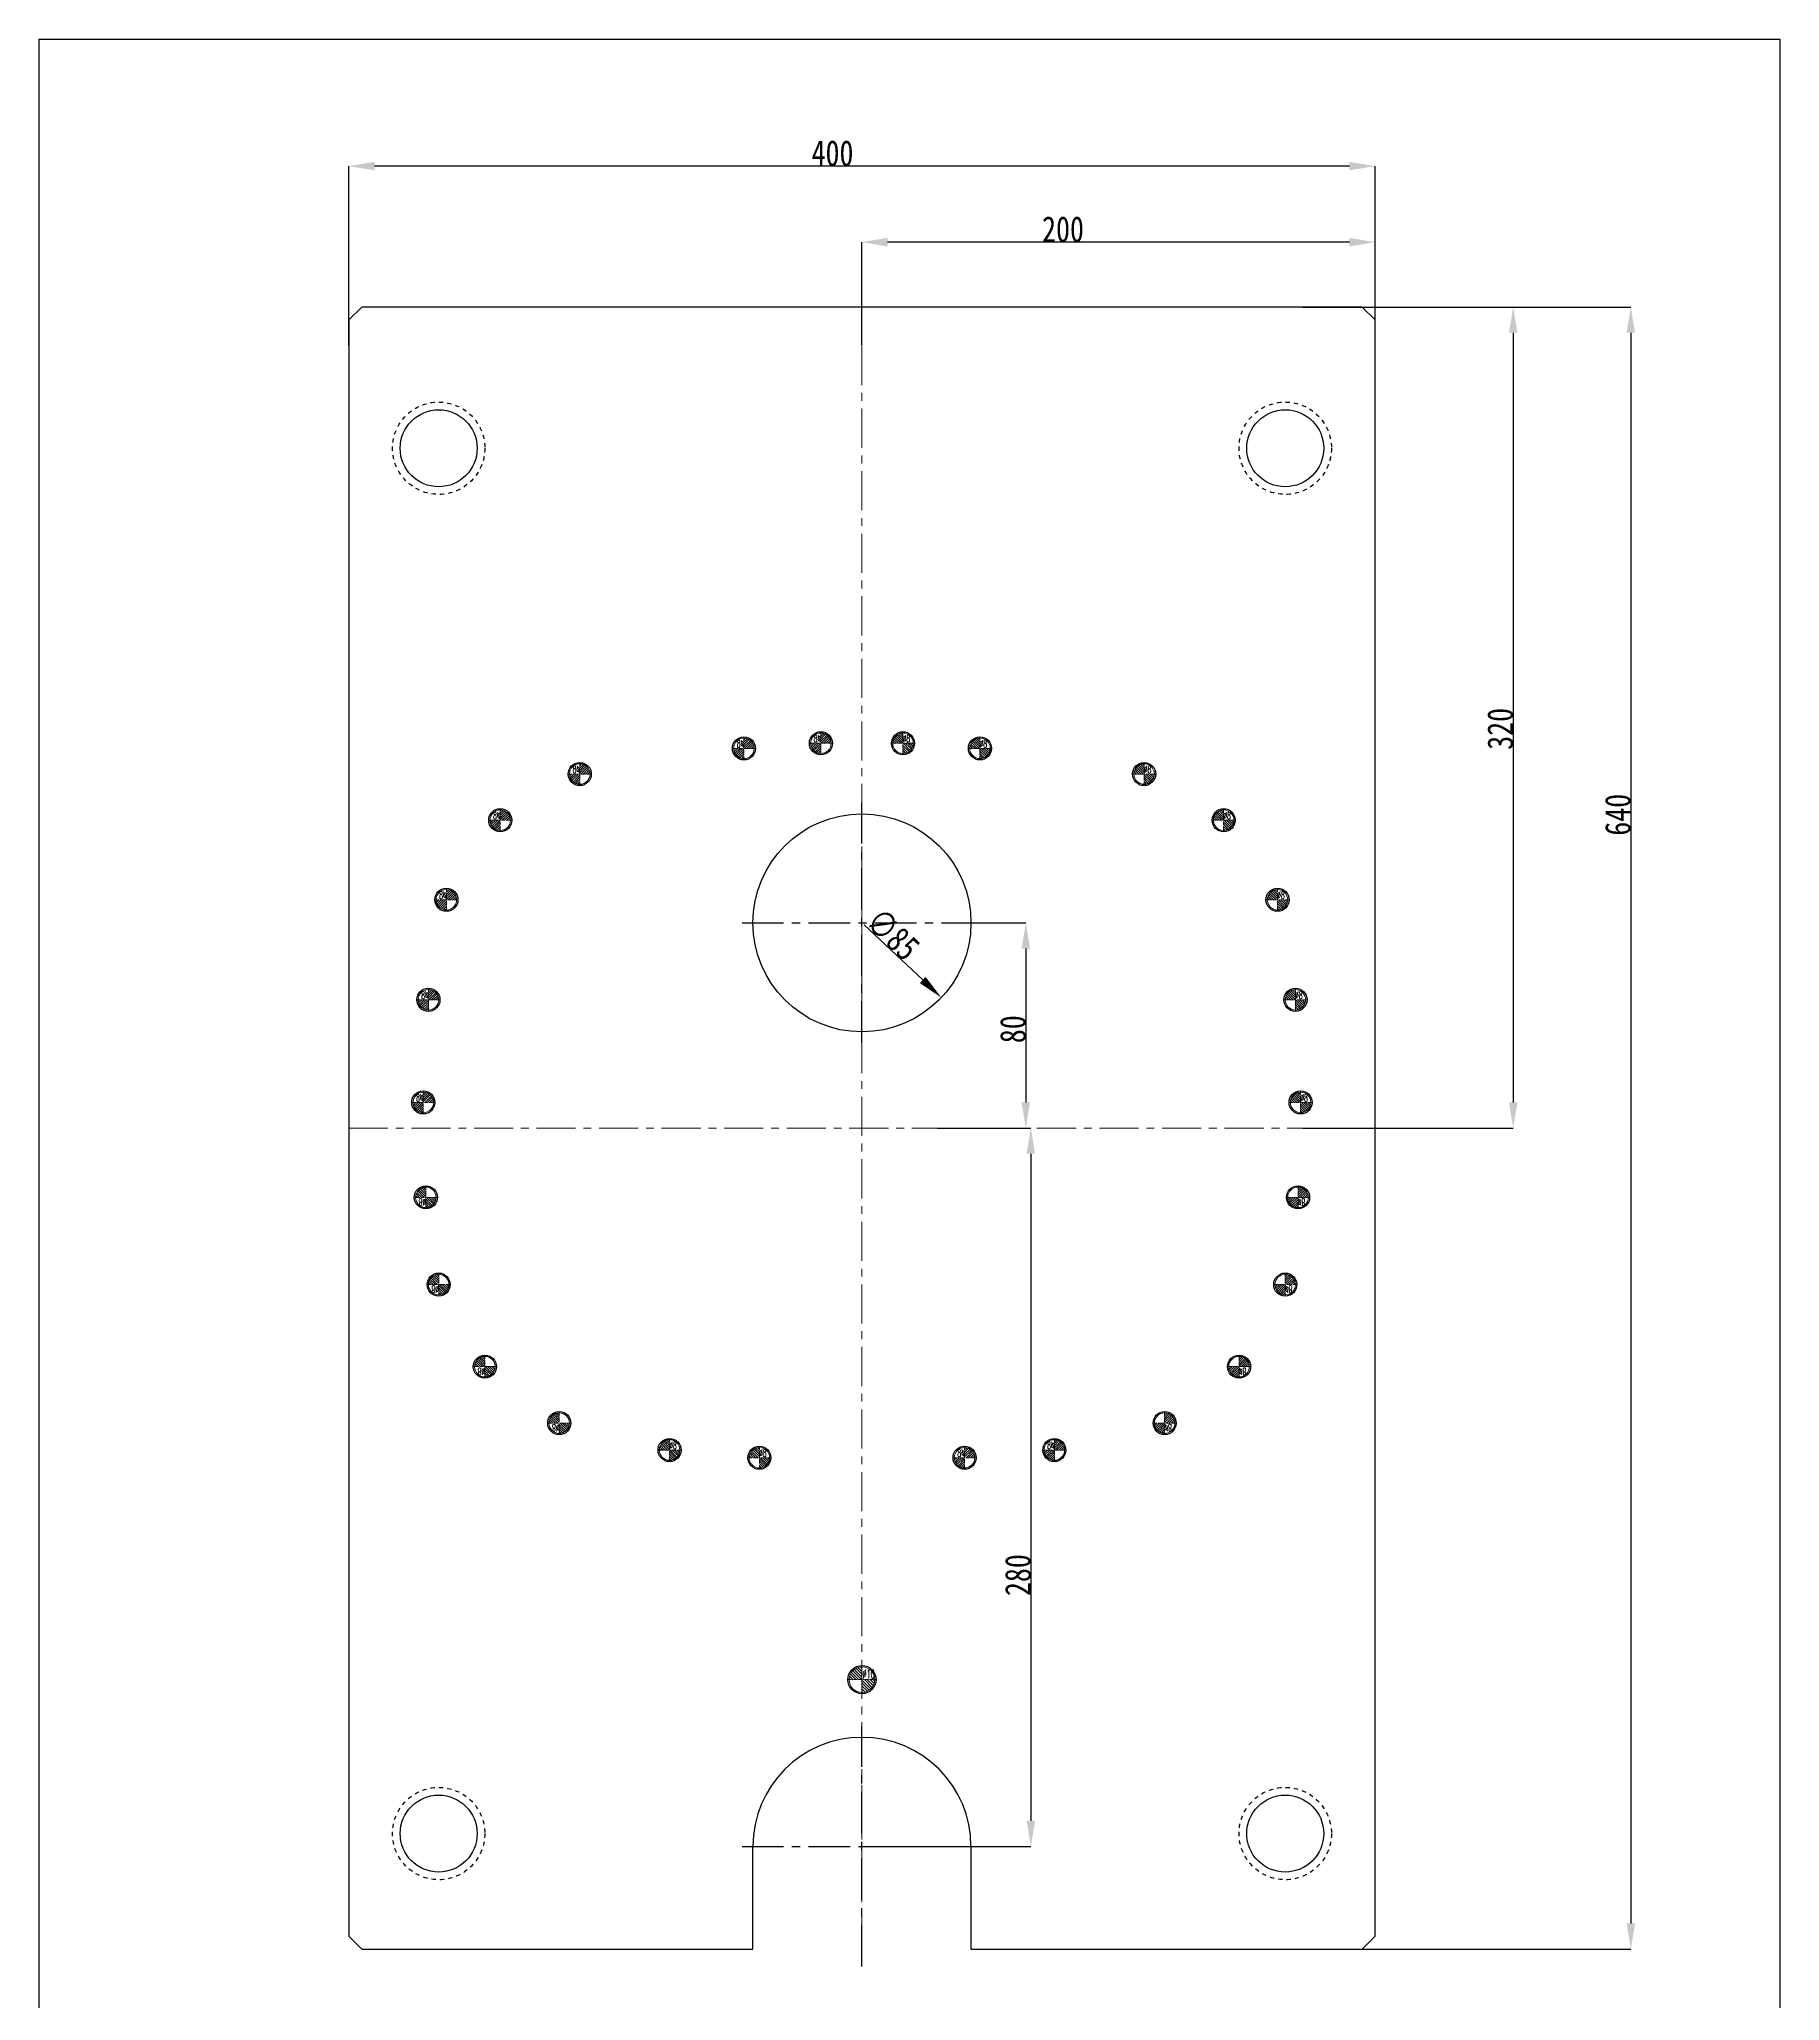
# Model space of a CAD drawing. Header units: millimetres. Extents: x -569 to 1807, y -7664 to 1724.
# Drawn here: x -37 to 641, y -7142 to -6377 of the extents above; entities that cross this region are included whole.
import ezdxf
from ezdxf.enums import TextEntityAlignment as Align

# ---------------------------------------------------------------- set-up
doc = ezdxf.new("R2010")
doc.units = ezdxf.units.MM
doc.header["$LTSCALE"] = 16.335
doc.header["$PDMODE"] = 3
doc.header["$PDSIZE"] = 0.3125
doc.linetypes.add('CENTER', pattern=[0.6, 0.375, -0.075, 0.075, -0.075])
doc.linetypes.add('HIDDEN', pattern=[0.2, 0.1, -0.1])
doc.layers.get('0').update_dxf_attribs({"linetype": 'CONTINUOUS'})
doc.layers.get('Defpoints').update_dxf_attribs({"linetype": 'CONTINUOUS'})
doc.layers.add('center', color=1, linetype='CENTER', lineweight=9)
doc.layers.add('epin', color=13, linetype='CONTINUOUS', lineweight=9)
doc.layers.add('DEFAULT_2', color=8, linetype='HIDDEN')
doc.styles.get("Standard").update_dxf_attribs({"font": 'txt', "width": 0.8})
doc.styles.add('TXT05', font='txt.shx', dxfattribs={"width": 0.5, "bigfont": 'gbcbig.shx'})
doc.dimstyles.new('副本 ISO-25-1', dxfattribs={"dimtxt": 10, "dimasz": 10, "dimexe": 0, "dimexo": 0, "dimgap": 0, "dimtad": 1, "dimtxsty": 'Standard', "dimcen": 0, "dimclrd": 6, "dimclre": 6, "dimclrt": 4, "dimazin": 0, "dimtfac": 1, "dimtofl": 0, "dimtmove": 0, "dimatfit": 3, "dimfxl": 0, "dimarcsym": 0})

# ---------------------------------------------------------------- blocks, each defined once
blk = doc.blocks.new('*D439')
at = {"color": 6, "lineweight": -2}
blk.add_line((284.12, -6722.28), (306.94, -6743.75), dxfattribs=at)
at = {"color": 6}
blk.add_solid([(308.08, -6742.54), (305.8, -6744.96), (314.22, -6750.6)], dxfattribs=at)
at = {"layer": 'Defpoints', "color": 0}
for p in [(252.31, -6692.36), (314.22, -6750.6)]:
    blk.add_point(p, dxfattribs=at)
at = {"color": 4, "insert": (295.31, -6725.95), "char_height": 10, "attachment_point": 5, "rotation": 316.74626}
blk.add_mtext('∅85', dxfattribs=at)
blk = doc.blocks.new('*D440')
at = {"color": 6, "lineweight": -2}
for p, q in [((478.27, -6481.48), (537.13, -6481.48)), ((537.13, -6491.48), (537.13, -6791.48)), ((455.11, -6801.48), (537.13, -6801.48))]:
    blk.add_line(p, q, dxfattribs=at)
at = {"color": 6}
for points in [[(535.47, -6491.48), (538.8, -6491.48), (537.13, -6481.48)], [(535.47, -6791.48), (538.8, -6791.48), (537.13, -6801.48)]]:
    blk.add_solid(points, dxfattribs=at)
at = {"layer": 'Defpoints', "color": 0}
for p in [(478.27, -6481.48), (455.11, -6801.48), (537.13, -6801.48)]:
    blk.add_point(p, dxfattribs=at)
at = {"color": 4, "insert": (532.13, -6645.86), "char_height": 10, "attachment_point": 5, "rotation": 90}
blk.add_mtext('320', dxfattribs=at)
blk = doc.blocks.new('*D441')
at = {"color": 6, "lineweight": -2}
for p, q in [((283.27, -6496.49), (283.27, -6456.14)), ((473.27, -6456.14), (293.27, -6456.14)), ((483.27, -6496.49), (483.27, -6456.14))]:
    blk.add_line(p, q, dxfattribs=at)
at = {"color": 6}
for points in [[(293.27, -6454.47), (293.27, -6457.81), (283.27, -6456.14)], [(473.27, -6454.47), (473.27, -6457.81), (483.27, -6456.14)]]:
    blk.add_solid(points, dxfattribs=at)
at = {"layer": 'Defpoints', "color": 0}
for p in [(283.27, -6456.14), (283.27, -6496.49), (483.27, -6496.49)]:
    blk.add_point(p, dxfattribs=at)
at = {"color": 4, "insert": (361.64, -6451.14), "char_height": 10, "attachment_point": 5}
blk.add_mtext('200', dxfattribs=at)
blk = doc.blocks.new('*D442')
at = {"color": 6, "lineweight": -2}
for p, q in [((83.27, -6496.49), (83.27, -6426.5)), ((473.27, -6426.5), (93.27, -6426.5)), ((483.27, -6496.49), (483.27, -6426.5))]:
    blk.add_line(p, q, dxfattribs=at)
at = {"color": 6}
for points in [[(93.27, -6424.83), (93.27, -6428.17), (83.27, -6426.5)], [(473.27, -6424.83), (473.27, -6428.17), (483.27, -6426.5)]]:
    blk.add_solid(points, dxfattribs=at)
at = {"layer": 'Defpoints', "color": 0}
for p in [(83.27, -6426.5), (83.27, -6496.49), (483.27, -6496.49)]:
    blk.add_point(p, dxfattribs=at)
at = {"color": 4, "insert": (271.79, -6421.5), "char_height": 10, "attachment_point": 5}
blk.add_mtext('400', dxfattribs=at)
blk = doc.blocks.new('*D443')
at = {"color": 6, "lineweight": -2}
for p, q in [((455.07, -6481.48), (582.98, -6481.48)), ((582.98, -6491.48), (582.98, -7111.48)), ((418.15, -7121.48), (582.98, -7121.48))]:
    blk.add_line(p, q, dxfattribs=at)
at = {"color": 6}
for points in [[(581.32, -6491.48), (584.65, -6491.48), (582.98, -6481.48)], [(581.32, -7111.48), (584.65, -7111.48), (582.98, -7121.48)]]:
    blk.add_solid(points, dxfattribs=at)
at = {"layer": 'Defpoints', "color": 0}
for p in [(455.07, -6481.48), (418.15, -7121.48), (582.98, -7121.48)]:
    blk.add_point(p, dxfattribs=at)
at = {"color": 4, "insert": (577.98, -6679.34), "char_height": 10, "attachment_point": 5, "rotation": 90}
blk.add_mtext('640', dxfattribs=at)
blk = doc.blocks.new('epin_ejp_10')
at = {"layer": 'epin'}
h = blk.add_hatch(dxfattribs=at)
h.set_pattern_fill('_ANSI31', color=123, scale=0.25, angle=90, style=0)
h.set_pattern_definition([(135, (-1645.23396, 6741.0989), (-0.56126601, -0.56126601), [])])
h.paths.add_polyline_path([(0, 5, 0.414214), (-5, 0), (0, 0)])
h.paths.add_polyline_path([(5, 0), (0, 0), (0, -5, 0.414214)])
at = {"layer": 'epin', "color": 1, "linetype": 'CENTER', "ltscale": 0.219913}
for p, q in [((-5.5, 0), (5.5, 0)), ((0, -5.5), (0, 5.5))]:
    blk.add_line(p, q, dxfattribs=at)
at = {"layer": 'epin'}
blk.add_circle((0, 0), 5, dxfattribs=at)
at = {"layer": 'epin', "color": 6, "style": 'TXT05', "width": 0.5}
blk.add_text('%%c10', height=3.5, dxfattribs=at).set_placement((0.2, 0.5))
blk = doc.blocks.new('epin_ejp_8')
at = {"layer": 'epin'}
h = blk.add_hatch(dxfattribs=at)
h.set_pattern_fill('_ANSI31', color=123, scale=0.2, angle=90, style=0)
h.set_pattern_definition([(135, (-263.1036, 1313.3417), (-0.4490128, -0.4490128), [])])
h.paths.add_polyline_path([(0, 4, 0.414214), (-4, 0), (0, 0)])
h.paths.add_polyline_path([(4, 0), (0, 0), (0, -4, 0.414214)])
at = {"layer": 'epin', "color": 1, "linetype": 'CENTER', "ltscale": 0.248791}
for p, q in [((-4.4, 0), (4.4, 0)), ((0, -4.4), (0, 4.4))]:
    blk.add_line(p, q, dxfattribs=at)
at = {"layer": 'epin'}
blk.add_circle((0, 0), 4, dxfattribs=at)
at = {"layer": 'epin', "color": 6, "style": 'TXT05', "width": 0.5}
blk.add_text('%%c8', height=2.8, dxfattribs=at).set_placement((1.33, 1.8), align=Align.MIDDLE)
blk = doc.blocks.new('12')
at = {"layer": 'epin', "color": 4, "xscale": -1}
for p in [(-2647.62, 2368.4), (-2617.62, 2370.4), (-2711.62, 2358.4), (-2742.62, 2340.4), (-2763.62, 2309.4), (-2770.62, 2270.4), (-2772.62, 2230.4, 0)]:
    blk.add_blockref('epin_ejp_8', p, dxfattribs=at)
at = {"layer": 'epin', "color": 4}
for p in [(-2585.62, 2370.4), (-2555.62, 2368.4), (-2491.62, 2358.4), (-2460.62, 2340.4), (-2439.62, 2309.4), (-2432.62, 2270.4), (-2430.62, 2230.4, 0)]:
    blk.add_blockref('epin_ejp_8', p, dxfattribs=at)
at = {"layer": 'epin', "color": 4, "rotation": 180}
for p in [(-2771.62, 2193.4), (-2766.62, 2159.4), (-2748.62, 2127.4), (-2719.62, 2105.4)]:
    blk.add_blockref('epin_ejp_8', p, dxfattribs=at)
at = {"layer": 'epin', "color": 4, "xscale": -1, "rotation": 180}
for p in [(-2431.62, 2193.4), (-2436.62, 2159.4), (-2454.62, 2127.4), (-2483.62, 2105.4)]:
    blk.add_blockref('epin_ejp_8', p, dxfattribs=at)
at = {"layer": 'epin'}
for p in [(-2676.62, 2094.9), (-2641.62, 2091.9)]:
    blk.add_blockref('epin_ejp_8', p, dxfattribs=at)
at = {"layer": 'epin', "xscale": -1}
for p in [(-2561.62, 2091.9), (-2526.62, 2094.9)]:
    blk.add_blockref('epin_ejp_8', p, dxfattribs=at)
blk = doc.blocks.new('*D444')
at = {"color": 6, "lineweight": -2}
for p, q in [((330.02, -6721.48), (347.15, -6721.48)), ((347.15, -6731.48), (347.15, -6791.48)), ((330.02, -6801.48), (347.15, -6801.48))]:
    blk.add_line(p, q, dxfattribs=at)
at = {"color": 6}
for points in [[(345.48, -6731.48), (348.81, -6731.48), (347.15, -6721.48)], [(345.48, -6791.48), (348.81, -6791.48), (347.15, -6801.48)]]:
    blk.add_solid(points, dxfattribs=at)
at = {"layer": 'Defpoints', "color": 0}
for p in [(330.02, -6721.48), (330.02, -6801.48), (347.15, -6801.48)]:
    blk.add_point(p, dxfattribs=at)
at = {"color": 4, "insert": (342.15, -6762.94), "char_height": 10, "attachment_point": 5, "rotation": 90}
blk.add_mtext('80', dxfattribs=at)
blk = doc.blocks.new('*D445')
at = {"color": 6, "lineweight": -2}
for p, q in [((312.73, -6801.48), (349.1, -6801.48)), ((349.1, -6811.48), (349.1, -7071.48)), ((283.27, -7081.48), (349.1, -7081.48))]:
    blk.add_line(p, q, dxfattribs=at)
at = {"color": 6}
for points in [[(347.44, -6811.48), (350.77, -6811.48), (349.1, -6801.48)], [(347.44, -7071.48), (350.77, -7071.48), (349.1, -7081.48)]]:
    blk.add_solid(points, dxfattribs=at)
at = {"layer": 'Defpoints', "color": 0}
for p in [(312.73, -6801.48), (283.27, -7081.48), (349.1, -7081.48)]:
    blk.add_point(p, dxfattribs=at)
at = {"color": 4, "insert": (344.1, -6975.73), "char_height": 10, "attachment_point": 5, "rotation": 90}
blk.add_mtext('280', dxfattribs=at)

msp = doc.modelspace()

# ---------------------------------------------------------------- linework, layer by layer
at = {"color": 7, "linetype": 'Continuous'}
for p, q in [((88.267, -6481.481), (83.267, -6486.481)), ((478.267, -6481.481), (88.267, -6481.481)), ((483.267, -6486.481), (478.267, -6481.481)), ((83.267, -6486.481), (83.267, -7116.481)), ((483.267, -7116.481), (483.267, -6486.481)), ((240.767, -7121.481), (240.767, -7081.481)), ((325.767, -7081.481), (325.767, -7121.481)), ((83.267, -7116.481), (88.267, -7121.481)), ((478.267, -7121.481), (483.267, -7116.481)), ((88.267, -7121.481), (240.767, -7121.481)), ((325.767, -7121.481), (478.267, -7121.481))]:
    msp.add_line(p, q, dxfattribs=at)
at = {"color": 1, "linetype": 'CENTER', "ltscale": 2.643404}
for p, q in [((283.267, -6768.231), (283.267, -6674.731)), ((236.517, -6721.481), (330.017, -6721.481)), ((283.267, -7128.231), (283.267, -7034.731)), ((236.517, -7081.481), (330.017, -7081.481))]:
    msp.add_line(p, q, dxfattribs=at)
msp.add_lwpolyline([(-37.451, -6377.043), (641.049, -6377.043), (641.049, -7272.947), (-37.451, -7272.947)], close=True)
at = {"color": 7, "linetype": 'Continuous'}
for centre, radius in [((118.267, -6536.481), 15), ((448.267, -6536.481), 15), ((237.267, -6653.481), 4.5), ((267.267, -6651.481), 4.5), ((299.267, -6651.481), 4.5), ((329.267, -6653.481), 4.5), ((173.267, -6663.481), 4.5), ((393.267, -6663.481), 4.5), ((142.267, -6681.481), 4.5), ((283.267, -6721.481), 42.5), ((424.267, -6681.481), 4.5), ((121.267, -6712.481), 4.5), ((445.267, -6712.481), 4.5), ((114.267, -6751.481), 4.5), ((452.267, -6751.481), 4.5), ((112.267, -6791.481), 4.5), ((454.267, -6791.481), 4.5), ((113.267, -6828.481), 4.5), ((453.267, -6828.481), 4.5), ((118.267, -6862.481), 4.5), ((448.267, -6862.481), 4.5), ((136.267, -6894.481), 4.5), ((430.267, -6894.481), 4.5), ((165.267, -6916.481), 4.5), ((401.267, -6916.481), 4.5), ((208.267, -6926.981), 4.5), ((243.267, -6929.981), 4.5), ((323.267, -6929.981), 4.5), ((358.267, -6926.981), 4.5), ((283.267, -7016.481), 5.5), ((118.267, -7076.481), 15), ((448.267, -7076.481), 15)]:
    msp.add_circle(centre, radius, dxfattribs=at)
msp.add_arc((283.267, -7081.481), 42.5, 0, 180, dxfattribs=at)
at = {"layer": 'center', "color": 1, "linetype": 'CENTER', "ltscale": 2.487909}
for p, q in [((283.267, -7121.481), (283.267, -6481.481)), ((83.267, -6801.481), (483.267, -6801.481))]:
    msp.add_line(p, q, dxfattribs=at)
at = {"layer": 'DEFAULT_2', "color": 8, "linetype": 'HIDDEN'}
for centre in [(118.267, -6536.481), (448.267, -6536.481), (118.267, -7076.481), (448.267, -7076.481)]:
    msp.add_circle(centre, 18, dxfattribs=at)

# ---------------------------------------------------------------- block references
msp.add_blockref('12', (2884.883, -9021.876))
at = {"layer": 'epin'}
msp.add_blockref('epin_ejp_10', (283.267, -7016.481), dxfattribs=at)
msp.add_blockref('epin_ejp_10', (283.267, -7016.481), dxfattribs=at)

# ---------------------------------------------------------------- dimensions: what is measured, and where the dimension line sits
for base, p2, picture, middle in [((83.267, -6426.5), (83.267, -6496.487), '*D442', (271.795, -6426.5)), ((283.267, -6456.141), (283.267, -6496.487), '*D441', (361.639, -6456.141))]:
    dim = msp.add_linear_dim(base=base, p1=(483.267, -6496.487), p2=p2, dimstyle='副本 ISO-25-1', override={"dimfxl": 1.25, "dimarcsym": 1})
    dim.commit()
    dim.dimension.update_dxf_attribs({"geometry": picture, "text_midpoint": middle, "dimtype": 160})
for base, p1, p2, picture, middle in [((582.982, -7121.481), (455.069, -6481.481), (418.147, -7121.481), '*D443', (582.982, -6679.336)), ((537.132, -6801.481), (478.267, -6481.481), (455.11, -6801.481), '*D440', (537.132, -6645.857)), ((347.147, -6801.481), (330.017, -6721.481), (330.017, -6801.481), '*D444', (347.147, -6762.937)), ((349.103, -7081.481), (312.733, -6801.481), (283.267, -7081.481), '*D445', (349.103, -6975.735))]:
    dim = msp.add_linear_dim(base=base, p1=p1, p2=p2, angle=90, dimstyle='副本 ISO-25-1', override={"dimfxl": 1.25, "dimarcsym": 1})
    dim.commit()
    dim.dimension.update_dxf_attribs({"geometry": picture, "text_midpoint": middle, "dimtype": 160})
dim = msp.add_diameter_dim_2p(p1=(252.313, -6692.358), p2=(314.221, -6750.603), dimstyle='副本 ISO-25-1', override={"dimfxl": 1.25, "dimarcsym": 1})
dim.commit()
dim.dimension.update_dxf_attribs({"geometry": '*D439', "text_midpoint": (291.886, -6729.589), "dimtype": 163})

doc.saveas('drawing.dxf')
